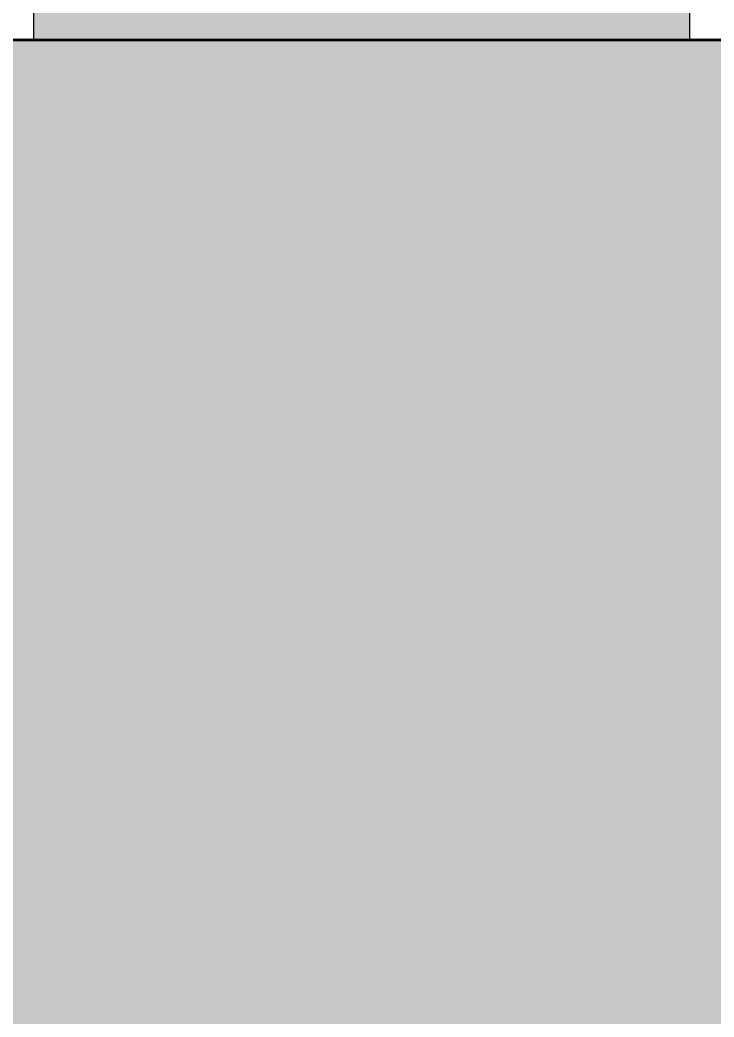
# Model space of a CAD drawing. Header units: millimetres. Extents: x 71 to 41929, y 71 to 131329.
# Drawn here: x 23773 to 24408, y 18083 to 18995 of the extents above; entities that cross this region are included whole.
import ezdxf

# ---------------------------------------------------------------- set-up
doc = ezdxf.new("R2010")
doc.units = ezdxf.units.MM
for name, color, linetype in [('MANHOLES', 7, 'Continuous'), ('MODULE_ART', 7, 'Continuous'), ('TANK', 7, 'Continuous')]:
    doc.layers.add(name, color=color, linetype=linetype)

# ---------------------------------------------------------------- blocks, each defined once
blk = doc.blocks.new('atlancube_face')
at = {"true_color": 0x000000}
blk.add_solid([(-1.79, -1.79), (1151.79, -1.79), (-1.79, 781.79), (1151.79, 781.79)], dxfattribs=at)

msp = doc.modelspace()

# ---------------------------------------------------------------- linework, layer by layer
at = {"layer": 'MANHOLES', "lineweight": 30}
msp.add_lwpolyline([(23785.97, 18976.94), (24385.97, 18976.94), (24385.97, 20416.94), (23785.97, 20416.94)], close=True, dxfattribs=at)
at = {"layer": 'MANHOLES', "true_color": 0xb8b8b8}
msp.add_solid([(23785.97, 18976.94), (24385.97, 18976.94), (23785.97, 20416.94), (24385.97, 20416.94)], dxfattribs=at)
at = {"layer": 'TANK', "lineweight": 53}
msp.add_lwpolyline([(21197.64, 17416.94), (24647.64, 17416.94), (24647.64, 18976.94), (21197.64, 18976.94)], close=True, dxfattribs=at)

# ---------------------------------------------------------------- block references
at = {"layer": 'MODULE_ART'}
for p in [(23497.64, 18196.94), (23497.64, 17416.94)]:
    msp.add_blockref('atlancube_face', p, dxfattribs=at)

doc.saveas('drawing.dxf')
